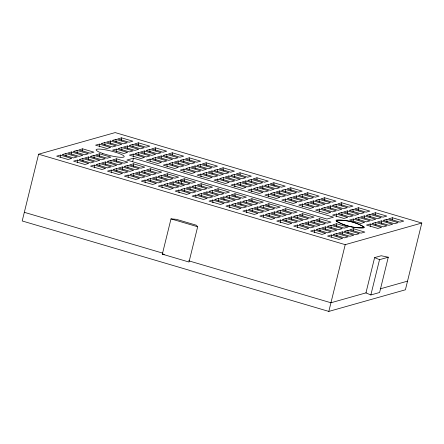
<?xml version="1.0" encoding="UTF-8"?>
<svg xmlns="http://www.w3.org/2000/svg" width="444" height="444" viewBox="0 0 444 444"><rect width="100%" height="100%" fill="white"/><g stroke="black" fill="none" stroke-linecap="round" stroke-linejoin="round"><path stroke-width="0.67" d="M38.595 154.207L22.2 220.968L328.821 311.416L405.405 289.793L421.8 223.032L115.179 132.584L38.595 154.207L345.216 244.655L421.8 223.032M132.684 161.516L133.494 158.197L333.466 217.188L326.901 219.042L126.934 160.051L133.494 158.197M162.332 254.168L171.001 218.886L176.301 219.314L196.298 225.213L197.663 226.751L188.994 262.032L162.332 254.168L164.319 254.329M328.821 311.416L345.216 244.655M374.619 257.603L365.95 292.885L370.857 294.96L379.609 292.491L388.278 257.209L381.185 255.75L374.619 257.603L379.526 259.679L388.278 257.209M370.857 294.96L379.526 259.679M60.378 155.1L56.66 156.149L67.993 159.49L71.712 158.441L60.378 155.1L60.512 157.154M65.94 153.53L62.216 154.579L73.549 157.925L77.267 156.871L65.94 153.53L66.117 156.266M71.495 151.959L67.777 153.013L79.104 156.355L82.828 155.306L71.495 151.959L71.628 154.013M77.051 150.394L73.332 151.443L84.665 154.784L88.384 153.735L77.051 150.394L77.234 153.13M82.612 148.823L78.893 149.872L90.221 153.213L93.939 152.164L82.612 148.823L82.745 150.877M99.284 144.117L95.565 145.166L106.893 148.507L110.617 147.458L99.284 144.117L99.462 146.853M104.84 142.546L101.121 143.595L112.454 146.936L116.173 145.887L104.84 142.546L105.023 145.282M110.401 140.976L106.677 142.025L118.01 145.371L121.728 144.317L110.401 140.976L110.578 143.712M115.956 139.405L112.238 140.459L123.571 143.801L127.289 142.752L115.956 139.405L116.134 142.147M121.512 137.84L117.793 138.889L129.126 142.23L132.845 141.181L121.512 137.84L121.695 140.576M77.312 160.095L73.593 161.144L84.921 164.485L88.639 163.436L77.312 160.095L77.489 162.831M82.867 158.525L79.149 159.574L90.482 162.92L94.2 161.866L82.867 158.525L83.05 161.261M88.428 156.954L84.704 158.008L96.037 161.35L99.756 160.301L88.428 156.954L88.606 159.69M93.984 155.389L90.265 156.438L101.593 159.779L105.317 158.73L93.984 155.389L94.161 158.125M99.539 153.818L95.821 154.867L107.154 158.208L110.872 157.159L99.539 153.818L99.722 156.554M116.211 149.112L112.493 150.161L123.826 153.502L127.545 152.453L116.211 149.112L116.395 151.848M121.773 147.541L118.054 148.59L129.382 151.931L133.106 150.882L121.773 147.541L121.95 150.277M127.328 145.971L123.61 147.019L134.943 150.366L138.661 149.312L127.328 145.971L127.511 148.707M132.889 144.4L129.165 145.454L140.498 148.796L144.217 147.747L132.889 144.4L133.022 146.453M138.445 142.835L134.726 143.884L146.059 147.225L149.778 146.176L138.445 142.835L138.622 145.571M94.239 165.09L90.52 166.139L101.854 169.48L105.572 168.431L94.239 165.09L94.422 167.826M99.8 163.52L96.076 164.569L107.409 167.91L111.128 166.861L99.8 163.52L99.933 165.573M105.356 161.949L101.637 162.998L112.97 166.345L116.689 165.29L105.356 161.949L105.539 164.685M110.911 160.378L107.193 161.433L118.526 164.774L122.244 163.725L110.911 160.378L111.05 162.432M116.472 158.813L112.754 159.862L124.081 163.203L127.805 162.154L116.472 158.813L116.65 161.549M133.145 154.101L129.426 155.156L140.759 158.497L144.478 157.448L133.145 154.101L133.322 156.843M138.7 152.536L134.982 153.585L146.315 156.926L150.033 155.877L138.7 152.536L138.883 155.272M144.261 150.966L140.543 152.014L151.87 155.361L155.594 154.307L144.261 150.966L144.439 153.702M149.817 149.395L146.098 150.444L157.431 153.791L161.15 152.742L149.817 149.395L150 152.131M155.378 147.83L151.654 148.879L162.987 152.22L166.705 151.171L155.378 147.83L155.555 150.566M111.172 170.085L107.454 171.134L118.781 174.475L122.505 173.426L111.172 170.085L111.35 172.821M116.728 168.515L113.009 169.564L124.342 172.905L128.061 171.856L116.728 168.515L116.911 171.251M122.289 166.944L118.565 167.993L129.898 171.34L133.616 170.285L122.289 166.944L122.466 169.68M127.844 165.373L124.126 166.428L135.459 169.769L139.177 168.72L127.844 165.373L127.977 167.427M133.4 163.808L129.681 164.857L141.014 168.198L144.733 167.149L133.4 163.808L133.583 166.544M150.078 159.096L146.353 160.151L157.687 163.492L161.405 162.443L150.078 159.096L150.211 161.15M155.633 157.531L151.915 158.58L163.248 161.921L166.966 160.872L155.633 157.531L155.811 160.267M161.189 155.961L157.47 157.01L168.803 160.351L172.522 159.302L161.189 155.961L161.327 158.014M166.75 154.39L163.031 155.439L174.359 158.786L178.083 157.731L166.75 154.39L166.927 157.126M172.305 152.819L168.587 153.874L179.92 157.215L183.638 156.166L172.305 152.819L172.444 154.873M128.1 175.075L124.381 176.129L135.714 179.47L139.433 178.421L128.1 175.075L128.238 177.128M133.661 173.51L129.942 174.559L141.27 177.9L144.994 176.851L133.661 173.51L133.838 176.246M139.216 171.939L135.498 172.988L146.831 176.335L150.549 175.28L139.216 171.939L139.355 173.993M144.777 170.368L141.053 171.417L152.386 174.764L156.105 173.715L144.777 170.368L144.955 173.105M150.333 168.803L146.614 169.852L157.947 173.193L161.666 172.144L150.333 168.803L150.466 170.851M167.005 164.091L163.287 165.146L174.62 168.487L178.338 167.438L167.005 164.091L167.188 166.827M172.566 162.526L168.842 163.575L180.175 166.916L183.894 165.867L172.566 162.526L172.744 165.262M178.122 160.956L174.403 162.005L185.736 165.346L189.455 164.297L178.122 160.956L178.299 163.692M183.677 159.385L179.959 160.434L191.292 163.781L195.01 162.726L183.677 159.385L183.86 162.121M189.238 157.814L185.52 158.869L196.847 162.21L200.571 161.161L189.238 157.814L189.416 160.55M145.033 180.07L141.314 181.124L152.647 184.465L156.366 183.416L145.033 180.07L145.21 182.806M150.588 178.505L146.87 179.554L158.203 182.895L161.921 181.846L150.588 178.505L150.771 181.241M156.149 176.934L152.431 177.983L163.758 181.324L167.482 180.275L156.149 176.934L156.327 179.67M161.705 175.363L157.986 176.412L169.319 179.759L173.038 178.704L161.705 175.363L161.888 178.1M167.266 173.793L163.542 174.847L174.875 178.188L178.593 177.139L167.266 173.793L167.399 175.846M183.938 169.086L180.22 170.135L191.547 173.482L195.271 172.427L183.938 169.086L184.116 171.822M189.494 167.516L185.775 168.57L197.108 171.911L200.827 170.862L189.494 167.516L189.632 169.569M195.055 165.951L191.331 167L202.664 170.341L206.382 169.292L195.055 165.951L195.232 168.687M200.61 164.38L196.892 165.429L208.225 168.77L211.943 167.721L200.61 164.38L200.744 166.433M206.166 162.809L202.447 163.858L213.78 167.205L217.499 166.156L206.166 162.809L206.349 165.545M161.966 185.065L158.242 186.119L169.575 189.46L173.293 188.411L161.966 185.065L162.143 187.801M167.521 183.5L163.803 184.549L175.136 187.89L178.854 186.841L167.521 183.5L167.654 185.548M173.077 181.929L169.358 182.978L180.691 186.319L184.41 185.27L173.077 181.929L173.26 184.665M178.638 180.358L174.919 181.407L186.247 184.754L189.971 183.699L178.638 180.358L178.771 182.412M184.193 178.788L180.475 179.842L191.808 183.183L195.527 182.134L184.193 178.788L184.377 181.524M200.866 174.081L197.147 175.13L208.48 178.477L212.199 177.422L200.866 174.081L201.049 176.817M206.427 172.511L202.708 173.565L214.036 176.906L217.76 175.857L206.427 172.511L206.604 175.247M211.982 170.946L208.264 171.995L219.597 175.336L223.315 174.287L211.982 170.946L212.165 173.682M217.543 169.375L213.819 170.424L225.152 173.765L228.871 172.716L217.543 169.375L217.677 171.428M223.099 167.804L219.38 168.853L230.708 172.2L234.432 171.145L223.099 167.804L223.277 170.54M178.893 190.06L175.175 191.109L186.508 194.455L190.226 193.401L178.893 190.06L179.076 192.796M184.454 188.489L180.73 189.544L192.063 192.885L195.782 191.836L184.454 188.489L184.632 191.231M190.01 186.924L186.291 187.973L197.624 191.314L201.343 190.265L190.01 186.924L190.187 189.66M195.565 185.353L191.847 186.402L203.18 189.743L206.898 188.694L195.565 185.353L195.749 188.09M201.126 183.783L197.408 184.832L208.736 188.178L212.46 187.129L201.126 183.783L201.304 186.519M217.799 179.076L214.08 180.125L225.408 183.472L229.132 182.417L217.799 179.076L217.932 181.13M223.354 177.506L219.636 178.555L230.969 181.901L234.687 180.852L223.354 177.506L223.537 180.242M228.915 175.941L225.197 176.989L236.524 180.331L240.248 179.282L228.915 175.941L229.049 177.989M234.471 174.37L230.752 175.419L242.085 178.76L245.804 177.711L234.471 174.37L234.654 177.106M240.032 172.799L236.308 173.848L247.641 177.195L251.359 176.14L240.032 172.799L240.165 174.853M195.826 195.055L192.108 196.104L203.435 199.45L207.159 198.396L195.826 195.055L195.959 197.108M201.382 193.484L197.663 194.539L208.996 197.88L212.715 196.831L201.382 193.484L201.565 196.22M206.943 191.919L203.219 192.968L214.552 196.309L218.27 195.26L206.943 191.919L207.076 193.967M212.498 190.348L208.78 191.397L220.113 194.738L223.832 193.689L212.498 190.348L212.676 193.084M218.054 188.778L214.335 189.827L225.669 193.173L229.387 192.119L218.054 188.778L218.193 190.831M234.732 184.071L231.008 185.12L242.341 188.461L246.059 187.412L234.732 184.071L234.909 186.807M240.287 182.501L236.569 183.55L247.896 186.896L251.62 185.842L240.287 182.501L240.465 185.237M245.843 180.93L242.124 181.984L253.457 185.326L257.176 184.277L245.843 180.93L246.026 183.666M251.404 179.365L247.685 180.414L259.013 183.755L262.731 182.706L251.404 179.365L251.582 182.101M256.959 177.794L253.241 178.843L264.574 182.184L268.293 181.135L256.959 177.794L257.093 179.848M212.754 200.05L209.035 201.099L220.368 204.445L224.087 203.391L212.754 200.05L212.937 202.786M218.315 198.479L214.596 199.528L225.924 202.875L229.648 201.826L218.315 198.479L218.492 201.215M223.87 196.908L220.152 197.963L231.485 201.304L235.203 200.255L223.87 196.908L224.054 199.65M229.431 195.343L225.707 196.392L237.041 199.733L240.759 198.684L229.431 195.343L229.609 198.079M234.987 193.773L231.269 194.822L242.596 198.168L246.32 197.114L234.987 193.773L235.165 196.509M251.659 189.066L247.941 190.115L259.274 193.456L262.992 192.407L251.659 189.066L251.842 191.802M257.22 187.496L253.496 188.545L264.829 191.891L268.548 190.837L257.22 187.496L257.353 189.549M262.776 185.925L259.057 186.98L270.385 190.321L274.109 189.272L262.776 185.925L262.953 188.661M268.331 184.36L264.613 185.409L275.946 188.75L279.665 187.701L268.331 184.36L268.47 186.408M273.893 182.789L270.174 183.838L281.502 187.179L285.22 186.13L273.893 182.789L274.07 185.525M229.687 205.045L225.968 206.094L237.296 209.435L241.02 208.386L229.687 205.045L229.864 207.781M235.242 203.474L231.524 204.523L242.857 207.87L246.575 206.815L235.242 203.474L235.381 205.528M240.803 201.903L237.085 202.958L248.412 206.299L252.137 205.25L240.803 201.903L240.981 204.64M246.359 200.338L242.64 201.387L253.974 204.728L257.692 203.679L246.359 200.338L246.492 202.386M251.92 198.768L248.196 199.817L259.529 203.158L263.248 202.109L251.92 198.768L252.098 201.504M268.592 194.061L264.874 195.11L276.201 198.451L279.92 197.402L268.592 194.061L268.77 196.797M274.148 192.491L270.429 193.54L281.762 196.881L285.481 195.832L274.148 192.491L274.331 195.227M279.709 190.92L275.985 191.969L287.318 195.316L291.036 194.267L279.709 190.92L279.887 193.656M285.264 189.349L281.546 190.404L292.874 193.745L296.598 192.696L285.264 189.349L285.442 192.091M290.82 187.784L287.101 188.833L298.435 192.174L302.153 191.125L290.82 187.784L291.003 190.52M246.62 210.04L242.896 211.089L254.229 214.43L257.947 213.381L246.62 210.04L246.797 212.776M252.175 208.469L248.457 209.518L259.784 212.865L263.508 211.81L252.175 208.469L252.353 211.205M257.731 206.898L254.012 207.953L265.346 211.294L269.064 210.245L257.731 206.898L257.914 209.635M263.292 205.333L259.574 206.382L270.901 209.723L274.62 208.674L263.292 205.333L263.425 207.381M268.848 203.763L265.129 204.812L276.462 208.153L280.181 207.104L268.848 203.763L269.031 206.499M285.52 199.056L281.801 200.105L293.134 203.446L296.853 202.397L285.52 199.056L285.659 201.104M291.081 197.486L287.357 198.535L298.69 201.876L302.408 200.827L291.081 197.486L291.258 200.222M296.636 195.915L292.918 196.964L304.251 200.311L307.97 199.256L296.636 195.915L296.77 197.969M302.198 194.344L298.473 195.399L309.807 198.74L313.525 197.691L302.198 194.344L302.375 197.081M307.753 192.779L304.035 193.828L315.362 197.169L319.086 196.12L307.753 192.779L307.886 194.827M263.547 215.035L259.829 216.084L271.162 219.425L274.88 218.376L263.547 215.035L263.681 217.083M269.108 213.464L265.384 214.513L276.717 217.854L280.436 216.805L269.108 213.464L269.286 216.2M274.664 211.893L270.945 212.942L282.273 216.289L285.997 215.235L274.664 211.893L274.797 213.947M280.22 210.323L276.501 211.377L287.834 214.718L291.553 213.669L280.22 210.323L280.403 213.065M285.781 208.758L282.062 209.807L293.39 213.148L297.108 212.099L285.781 208.758L285.914 210.811M302.453 204.046L298.734 205.1L310.062 208.441L313.786 207.392L302.453 204.046L302.63 206.787M308.008 202.481L304.29 203.53L315.623 206.871L319.341 205.822L308.008 202.481L308.192 205.217M313.569 200.91L309.845 201.959L321.179 205.306L324.897 204.251L313.569 200.91L313.747 203.646M319.125 199.339L315.406 200.394L326.74 203.735L330.458 202.686L319.125 199.339L319.303 202.076M324.681 197.774L320.962 198.823L332.295 202.164L336.014 201.115L324.681 197.774L324.864 200.51M280.48 220.03L276.762 221.079L288.089 224.42L291.808 223.371L280.48 220.03L280.658 222.766M286.036 218.459L282.317 219.508L293.651 222.849L297.369 221.8L286.036 218.459L286.219 221.195M291.597 216.888L287.873 217.937L299.206 221.284L302.925 220.23L291.597 216.888L291.775 219.625M297.153 215.318L293.434 216.372L304.762 219.713L308.486 218.664L297.153 215.318L297.33 218.054M302.708 213.753L298.99 214.802L310.323 218.143L314.041 217.094L302.708 213.753L302.847 215.801M319.38 209.041L315.662 210.095L326.995 213.436L330.713 212.387L319.38 209.041L319.563 211.777M324.941 207.476L321.223 208.525L332.55 211.866L336.274 210.817L324.941 207.476L325.075 209.524M330.497 205.905L326.778 206.954L338.112 210.295L341.83 209.246L330.497 205.905L330.68 208.641M336.058 204.334L332.334 205.383L343.667 208.73L347.386 207.675L336.058 204.334L336.191 206.388M341.614 202.764L337.895 203.818L349.228 207.159L352.947 206.11L341.614 202.764L341.791 205.505M297.408 225.019L293.689 226.074L305.022 229.415L308.741 228.366L297.408 225.019L297.591 227.761M302.969 223.454L299.245 224.503L310.578 227.844L314.296 226.795L302.969 223.454L303.102 225.508M308.524 221.883L304.806 222.932L316.139 226.279L319.858 225.225L308.524 221.883L308.708 224.62M314.086 220.313L310.362 221.362L321.695 224.708L325.413 223.659L314.086 220.313L314.219 222.366M319.641 218.748L315.923 219.797L327.25 223.138L330.974 222.089L319.641 218.748L319.819 221.484M336.313 214.036L332.595 215.09L343.928 218.431L347.646 217.382L336.313 214.036L336.491 216.772M341.869 212.471L338.15 213.52L349.484 216.861L353.202 215.812L341.869 212.471L342.052 215.207M347.43 210.9L343.712 211.949L355.039 215.29L358.763 214.241L347.43 210.9L347.608 213.636M352.986 209.329L349.267 210.378L360.6 213.725L364.319 212.67L352.986 209.329L353.124 211.383M358.547 207.759L354.823 208.813L366.156 212.154L369.874 211.105L358.547 207.759L358.724 210.495M314.341 230.014L310.622 231.069L321.95 234.41L325.674 233.361L314.341 230.014L314.519 232.75M319.896 228.449L316.178 229.498L327.511 232.839L331.23 231.79L319.896 228.449L320.08 231.185M325.458 226.878L321.734 227.927L333.067 231.269L336.785 230.22L325.458 226.878L325.635 229.615M331.013 225.308L327.295 226.357L338.628 229.703L342.346 228.649L331.013 225.308L331.191 228.044M336.569 223.737L332.85 224.792L344.183 228.133L347.902 227.084L336.569 223.737L336.752 226.479M353.246 219.031L349.522 220.08L360.855 223.426L364.574 222.372L353.246 219.031L353.38 221.084M358.802 217.46L355.083 218.515L366.417 221.856L370.135 220.807L358.802 217.46L358.98 220.202M364.358 215.895L360.639 216.944L371.972 220.285L375.691 219.236L364.358 215.895L364.496 217.949M369.919 214.324L366.2 215.373L377.528 218.72L381.252 217.665L369.919 214.324L370.096 217.061M375.474 212.754L371.756 213.803L383.089 217.149L386.807 216.1L375.474 212.754L375.613 214.807M331.268 235.009L327.55 236.064L338.883 239.405L342.601 238.356L331.268 235.009L331.407 237.063M336.829 233.444L333.111 234.493L344.439 237.834L348.163 236.785L336.829 233.444L337.007 236.18M342.385 231.873L338.667 232.922L350 236.264L353.718 235.215L342.385 231.873L342.524 233.927M347.946 230.303L344.222 231.352L355.555 234.698L359.274 233.644L347.946 230.303L348.124 233.039M353.502 228.732L349.783 229.787L361.116 233.128L364.835 232.079L353.502 228.732L353.635 230.786M370.174 224.026L366.455 225.075L377.789 228.421L381.507 227.367L370.174 224.026L370.357 226.762M375.735 222.455L372.011 223.51L383.344 226.851L387.063 225.802L375.735 222.455L375.913 225.191M381.291 220.89L377.572 221.939L388.905 225.28L392.624 224.231L381.291 220.89L381.468 223.626M386.846 219.319L383.128 220.368L394.461 223.709L398.179 222.66L386.846 219.319L387.029 222.056M392.407 217.749L388.689 218.798L400.016 222.144L403.74 221.09L392.407 217.749L392.54 219.802M366.239 292.801L330.941 302.769L188.606 260.778M380.225 288.855L407.525 281.146M171.001 218.886L197.663 226.751M24.326 212.315L162.992 253.224M180.702 180.475L181.84 183.638M336.247 220.335L336.191 220.951C344.25 225.807 354.634 228.549 364.013 227.661L364.063 227.051C356.005 222.189 345.626 219.453 336.247 220.335M336.796 220.069L336.119 220.518L336.397 221.212C344.455 225.807 354.195 228.111 363.458 227.933L364.141 227.478L363.864 226.79C355.799 222.189 346.065 219.885 336.796 220.069M102.486 153.385A14.436 2.331 13.8 0 0 124.176 156.693A14.436 2.331 13.8 0 0 103.835 149.556A14.436 2.331 13.8 0 0 102.486 153.385"/></g></svg>
